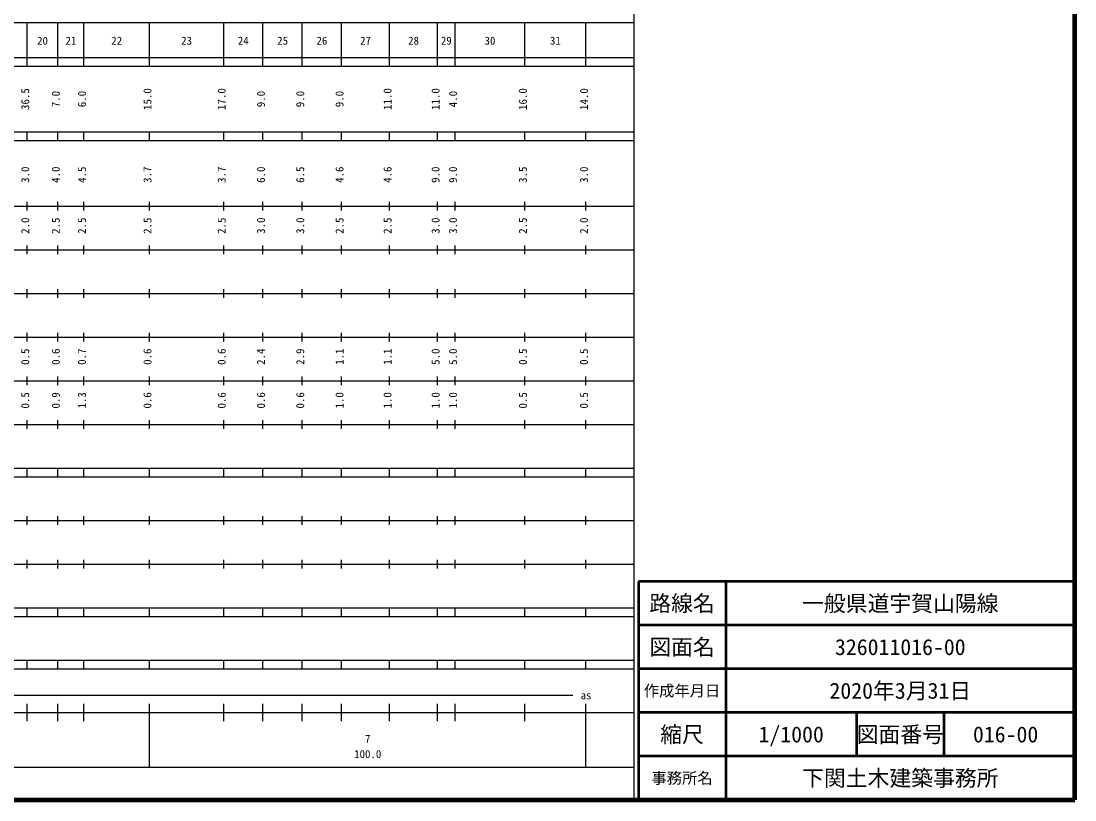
# Model space of a CAD drawing. Units: millimetres on the paper, enlarged 1000 times. Extents: x 40000 to 680000, y 20000 to 380000.
# Drawn here: x 438591 to 680000, y 20000 to 198357 of the extents above; entities that cross this region are included whole.
import ezdxf
from ezdxf.enums import TextEntityAlignment as Align

# ---------------------------------------------------------------- set-up
doc = ezdxf.new("R2010")
doc.units = ezdxf.units.MM
doc.header["$LTSCALE"] = 1000
for name, color, linetype, lineweight in [('M-TTL', 2, 'Continuous', 140), ('M-TTL-BAND', 7, 'Continuous', 25), ('M-TTL-FRAM', 2, 'Continuous', 50), ('M-TTL-LINE', 7, 'Continuous', 50)]:
    doc.layers.add(name, color=color, linetype=linetype, lineweight=lineweight)
doc.layers.add('M-TTL-TXT', color=7, linetype='Continuous')
doc.styles.add('ＭＳ ゴシック', font='')
doc.styles.get('ＭＳ ゴシック').set_extended_font_data('MS Gothic')

msp = doc.modelspace()

# ---------------------------------------------------------------- linework, layer by layer
at = {"layer": 'M-TTL'}
for p, q in [((680000, 20000), (680000, 380000)), ((40000, 20000), (680000, 20000))]:
    msp.add_line(p, q, dxfattribs=at)
at = {"layer": 'M-TTL-BAND'}
for p, q in [((579000, 20000), (579000, 370000)), ((68000, 198000), (579000, 198000)), ((440000, 188000), (440000, 198000)), ((447000, 188000), (447000, 198000)), ((453000, 188000), (453000, 198000)), ((468000, 188000), (468000, 198000)), ((485000, 188000), (485000, 198000)), ((494000, 188000), (494000, 198000)), ((503000, 188000), (503000, 198000)), ((512000, 188000), (512000, 198000)), ((523000, 188000), (523000, 198000)), ((534000, 188000), (534000, 198000)), ((538000, 188000), (538000, 198000)), ((554000, 188000), (554000, 198000)), ((568000, 188000), (568000, 198000)), ((40000, 190000), (579000, 190000)), ((40000, 188000), (579000, 188000)), ((40000, 173000), (579000, 173000)), ((440000, 171000), (440000, 173000)), ((447000, 171000), (447000, 173000)), ((453000, 171000), (453000, 173000)), ((468000, 171000), (468000, 173000)), ((485000, 171000), (485000, 173000)), ((494000, 171000), (494000, 173000)), ((503000, 171000), (503000, 173000)), ((512000, 171000), (512000, 173000)), ((523000, 171000), (523000, 173000)), ((534000, 171000), (534000, 173000)), ((538000, 171000), (538000, 173000)), ((554000, 171000), (554000, 173000)), ((568000, 171000), (568000, 173000)), ((40000, 171000), (579000, 171000)), ((440000, 155000), (440000, 157000)), ((447000, 155000), (447000, 157000)), ((453000, 155000), (453000, 157000)), ((468000, 155000), (468000, 157000)), ((485000, 155000), (485000, 157000)), ((494000, 155000), (494000, 157000)), ((503000, 155000), (503000, 157000)), ((512000, 155000), (512000, 157000)), ((523000, 155000), (523000, 157000)), ((534000, 155000), (534000, 157000)), ((538000, 155000), (538000, 157000)), ((554000, 155000), (554000, 157000)), ((568000, 155000), (568000, 157000)), ((40000, 156000), (579000, 156000)), ((46000, 146000), (579000, 146000)), ((440000, 145000), (440000, 147000)), ((447000, 145000), (447000, 147000)), ((453000, 145000), (453000, 147000)), ((468000, 145000), (468000, 147000)), ((485000, 145000), (485000, 147000)), ((494000, 145000), (494000, 147000)), ((503000, 145000), (503000, 147000)), ((512000, 145000), (512000, 147000)), ((523000, 145000), (523000, 147000)), ((534000, 145000), (534000, 147000)), ((538000, 145000), (538000, 147000)), ((554000, 145000), (554000, 147000)), ((568000, 145000), (568000, 147000)), ((52000, 136000), (579000, 136000)), ((440000, 135000), (440000, 137000)), ((447000, 135000), (447000, 137000)), ((453000, 135000), (453000, 137000)), ((468000, 135000), (468000, 137000)), ((485000, 135000), (485000, 137000)), ((494000, 135000), (494000, 137000)), ((503000, 135000), (503000, 137000)), ((512000, 135000), (512000, 137000)), ((523000, 135000), (523000, 137000)), ((534000, 135000), (534000, 137000)), ((538000, 135000), (538000, 137000)), ((554000, 135000), (554000, 137000)), ((568000, 135000), (568000, 137000)), ((46000, 126000), (579000, 126000)), ((440000, 125000), (440000, 127000)), ((447000, 125000), (447000, 127000)), ((453000, 125000), (453000, 127000)), ((468000, 125000), (468000, 127000)), ((485000, 125000), (485000, 127000)), ((494000, 125000), (494000, 127000)), ((503000, 125000), (503000, 127000)), ((512000, 125000), (512000, 127000)), ((523000, 125000), (523000, 127000)), ((534000, 125000), (534000, 127000)), ((538000, 125000), (538000, 127000)), ((554000, 125000), (554000, 127000)), ((568000, 125000), (568000, 127000)), ((52000, 116000), (579000, 116000)), ((440000, 115000), (440000, 117000)), ((447000, 115000), (447000, 117000)), ((453000, 115000), (453000, 117000)), ((468000, 115000), (468000, 117000)), ((485000, 115000), (485000, 117000)), ((494000, 115000), (494000, 117000)), ((503000, 115000), (503000, 117000)), ((512000, 115000), (512000, 117000)), ((523000, 115000), (523000, 117000)), ((534000, 115000), (534000, 117000)), ((538000, 115000), (538000, 117000)), ((554000, 115000), (554000, 117000)), ((568000, 115000), (568000, 117000)), ((440000, 105000), (440000, 107000)), ((447000, 105000), (447000, 107000)), ((453000, 105000), (453000, 107000)), ((468000, 105000), (468000, 107000)), ((485000, 105000), (485000, 107000)), ((494000, 105000), (494000, 107000)), ((503000, 105000), (503000, 107000)), ((512000, 105000), (512000, 107000)), ((523000, 105000), (523000, 107000)), ((534000, 105000), (534000, 107000)), ((538000, 105000), (538000, 107000)), ((554000, 105000), (554000, 107000)), ((568000, 105000), (568000, 107000)), ((46000, 106000), (579000, 106000)), ((40000, 96000), (579000, 96000)), ((440000, 94000), (440000, 96000)), ((447000, 94000), (447000, 96000)), ((453000, 94000), (453000, 96000)), ((468000, 94000), (468000, 96000)), ((485000, 94000), (485000, 96000)), ((494000, 94000), (494000, 96000)), ((503000, 94000), (503000, 96000)), ((512000, 94000), (512000, 96000)), ((523000, 94000), (523000, 96000)), ((534000, 94000), (534000, 96000)), ((538000, 94000), (538000, 96000)), ((554000, 94000), (554000, 96000)), ((568000, 94000), (568000, 96000)), ((40000, 94000), (579000, 94000)), ((440000, 83000), (440000, 85000)), ((447000, 83000), (447000, 85000)), ((453000, 83000), (453000, 85000)), ((468000, 83000), (468000, 85000)), ((485000, 83000), (485000, 85000)), ((494000, 83000), (494000, 85000)), ((503000, 83000), (503000, 85000)), ((512000, 83000), (512000, 85000)), ((523000, 83000), (523000, 85000)), ((534000, 83000), (534000, 85000)), ((538000, 83000), (538000, 85000)), ((554000, 83000), (554000, 85000)), ((568000, 83000), (568000, 85000)), ((49000, 84000), (579000, 84000)), ((440000, 73000), (440000, 75000)), ((447000, 73000), (447000, 75000)), ((453000, 73000), (453000, 75000)), ((468000, 73000), (468000, 75000)), ((485000, 73000), (485000, 75000)), ((494000, 73000), (494000, 75000)), ((503000, 73000), (503000, 75000)), ((512000, 73000), (512000, 75000)), ((523000, 73000), (523000, 75000)), ((534000, 73000), (534000, 75000)), ((538000, 73000), (538000, 75000)), ((554000, 73000), (554000, 75000)), ((568000, 73000), (568000, 75000)), ((40000, 74000), (579000, 74000)), ((40000, 64000), (579000, 64000)), ((440000, 62000), (440000, 64000)), ((447000, 62000), (447000, 64000)), ((453000, 62000), (453000, 64000)), ((468000, 62000), (468000, 64000)), ((485000, 62000), (485000, 64000)), ((494000, 62000), (494000, 64000)), ((503000, 62000), (503000, 64000)), ((512000, 62000), (512000, 64000)), ((523000, 62000), (523000, 64000)), ((534000, 62000), (534000, 64000)), ((538000, 62000), (538000, 64000)), ((554000, 62000), (554000, 64000)), ((568000, 62000), (568000, 64000)), ((40000, 62000), (579000, 62000)), ((40000, 52000), (579000, 52000)), ((440000, 50000), (440000, 52000)), ((447000, 50000), (447000, 52000)), ((453000, 50000), (453000, 52000)), ((468000, 50000), (468000, 52000)), ((485000, 50000), (485000, 52000)), ((494000, 50000), (494000, 52000)), ((503000, 50000), (503000, 52000)), ((512000, 50000), (512000, 52000)), ((523000, 50000), (523000, 52000)), ((534000, 50000), (534000, 52000)), ((538000, 50000), (538000, 52000)), ((554000, 50000), (554000, 52000)), ((568000, 50000), (568000, 52000)), ((40000, 50000), (579000, 50000)), ((71000, 44000), (565000, 44000)), ((440000, 38000), (440000, 42000)), ((447000, 38000), (447000, 42000)), ((453000, 38000), (453000, 42000)), ((468000, 27500), (468000, 42000)), ((485000, 38000), (485000, 42000)), ((494000, 38000), (494000, 42000)), ((503000, 38000), (503000, 42000)), ((512000, 38000), (512000, 42000)), ((523000, 38000), (523000, 42000)), ((534000, 38000), (534000, 42000)), ((538000, 38000), (538000, 42000)), ((554000, 38000), (554000, 42000)), ((568000, 27500), (568000, 42000)), ((40000, 40000), (579000, 40000)), ((68000, 27500), (579000, 27500))]:
    msp.add_line(p, q, dxfattribs=at)
at = {"layer": 'M-TTL-FRAM'}
for p, q in [((680000, 70000), (580000, 70000)), ((580000, 70000), (580000, 20000))]:
    msp.add_line(p, q, dxfattribs=at)
at = {"layer": 'M-TTL-LINE'}
for p, q in [((600000, 70000), (600000, 20000)), ((680000, 60000), (580000, 60000)), ((680000, 50000), (580000, 50000)), ((680000, 40000), (580000, 40000)), ((630000, 40000), (630000, 30000)), ((650000, 40000), (650000, 30000)), ((680000, 30000), (580000, 30000))]:
    msp.add_line(p, q, dxfattribs=at)

# ---------------------------------------------------------------- texts
at = {"layer": 'M-TTL-BAND', "style": 'ＭＳ ゴシック'}
for s, p in [('20', (443500, 192405)), ('21', (450000, 192405)), ('22', (460500, 192405)), ('23', (476500, 192405)), ('24', (489500, 192405)), ('25', (498500, 192405)), ('26', (507500, 192405)), ('27', (517500, 192405)), ('28', (528500, 192405)), ('29', (536000, 192405)), ('30', (546000, 192405)), ('31', (561000, 192405)), ('as', (568000, 42500)), ('7', (518000, 32523)), ('100.0', (518000, 29033))]:
    msp.add_text(s, height=1833, dxfattribs=at).set_placement(p, align=Align.BOTTOM_CENTER)
for s, p in [('36.5', (441000, 180500)), ('7.0', (448000, 180500)), ('6.0', (454000, 180500)), ('15.0', (469000, 180500)), ('17.0', (486000, 180500)), ('9.0', (495000, 180500)), ('9.0', (504000, 180500)), ('9.0', (513000, 180500)), ('11.0', (524000, 180500)), ('11.0', (535000, 180500)), ('4.0', (539000, 180500)), ('16.0', (555000, 180500)), ('14.0', (569000, 180500)), ('3.0', (441000, 163174)), ('4.0', (448000, 163174)), ('4.5', (454000, 163174)), ('3.7', (469000, 163174)), ('3.7', (486000, 163174)), ('6.0', (495000, 163174)), ('6.5', (504000, 163174)), ('4.6', (513000, 163174)), ('4.6', (524000, 163174)), ('9.0', (535000, 163174)), ('9.0', (539000, 163174)), ('3.5', (555000, 163174)), ('3.0', (569000, 163174)), ('2.0', (441000, 151500)), ('2.5', (448000, 151500)), ('2.5', (454000, 151500)), ('2.5', (469000, 151500)), ('2.5', (486000, 151500)), ('3.0', (495000, 151500)), ('3.0', (504000, 151500)), ('2.5', (513000, 151500)), ('2.5', (524000, 151500)), ('3.0', (535000, 151500)), ('3.0', (539000, 151500)), ('2.5', (555000, 151500)), ('2.0', (569000, 151500)), ('0.5', (441000, 121500)), ('0.6', (448000, 121500)), ('0.7', (454000, 121500)), ('0.6', (469000, 121500)), ('0.6', (486000, 121500)), ('2.4', (495000, 121500)), ('2.9', (504000, 121500)), ('1.1', (513000, 121500)), ('1.1', (524000, 121500)), ('5.0', (535000, 121500)), ('5.0', (539000, 121500)), ('0.5', (555000, 121500)), ('0.5', (569000, 121500)), ('0.5', (441000, 111500)), ('0.9', (448000, 111500)), ('1.3', (454000, 111500)), ('0.6', (469000, 111500)), ('0.6', (486000, 111500)), ('0.6', (495000, 111500)), ('0.6', (504000, 111500)), ('1.0', (513000, 111500)), ('1.0', (524000, 111500)), ('1.0', (535000, 111500)), ('1.0', (539000, 111500)), ('0.5', (555000, 111500)), ('0.5', (569000, 111500))]:
    msp.add_text(s, height=1833, rotation=90, dxfattribs=at).set_placement(p, align=Align.BOTTOM_CENTER)
at = {"layer": 'M-TTL-TXT', "style": 'ＭＳ ゴシック'}
for s, height, p in [('路線名', 3666, (590000, 65000)), ('路線名', 3666, (590000, 65000)), ('一般県道宇賀山陽線', 3666, (640000, 65000)), ('図面名', 3666, (590000, 55000)), ('図面名', 3666, (590000, 55000)), ('326011016-00', 3666, (640000, 55000)), ('作成年月日', 2566, (590000, 45000)), ('作成年月日', 2566, (590000, 45000)), ('2020年3月31日', 3666, (640000, 45000)), ('縮尺', 3666, (590000, 35000)), ('縮尺', 3666, (590000, 35000)), ('1/1000', 3666, (615000, 35000)), ('図面番号', 3666, (640000, 35000)), ('図面番号', 3666, (640000, 35000)), ('016-00', 3666, (664125, 35000)), ('事務所名', 2566, (590000, 25000)), ('事務所名', 2566, (590000, 25000)), ('下関土木建築事務所', 3666, (640000, 25000))]:
    msp.add_text(s, height=height, dxfattribs=at).set_placement(p, align=Align.MIDDLE_CENTER)

doc.saveas('drawing.dxf')
